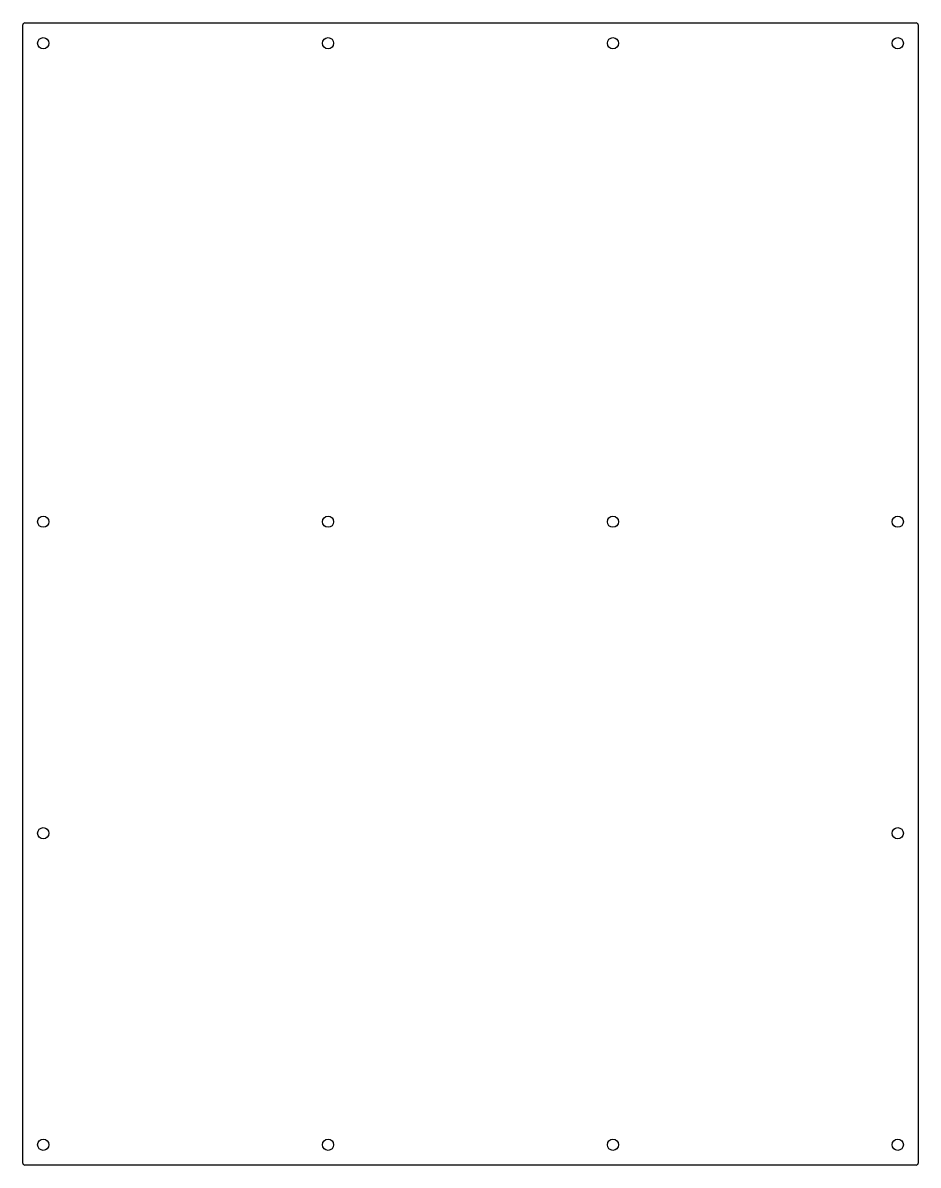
# Model space of a CAD drawing. Header units: millimetres. Extents: x -220 to 220, y -281 to 281.
import ezdxf

# ---------------------------------------------------------------- set-up
doc = ezdxf.new("R2010")
doc.units = ezdxf.units.MM

msp = doc.modelspace()

# ---------------------------------------------------------------- linework, layer by layer
at = {"color": 7, "linetype": 'Continuous', "lineweight": 25}
for p, q in [((-220, -279.5), (-220, 279.5)), ((-219, 280.5), (219, 280.5)), ((220, 279.5), (220, -279.5)), ((219, -280.5), (-219, -280.5))]:
    msp.add_line(p, q, dxfattribs=at)
for centre in [(-210, 270.5), (-70, 270.5), (70, 270.5), (210, 270.5), (-210, 35.5), (-70, 35.5), (70, 35.5), (210, 35.5), (-210, -117.5), (210, -117.5), (-210, -270.5), (-70, -270.5), (70, -270.5), (210, -270.5)]:
    msp.add_circle(centre, 2.75, dxfattribs=at)
for centre, start, end in [((219, 279.5), 0, 90), ((-219, 279.5), 90, 180), ((-219, -279.5), 180, 270), ((219, -279.5), 270, 0)]:
    msp.add_arc(centre, 1, start, end, dxfattribs=at)

doc.saveas('drawing.dxf')
